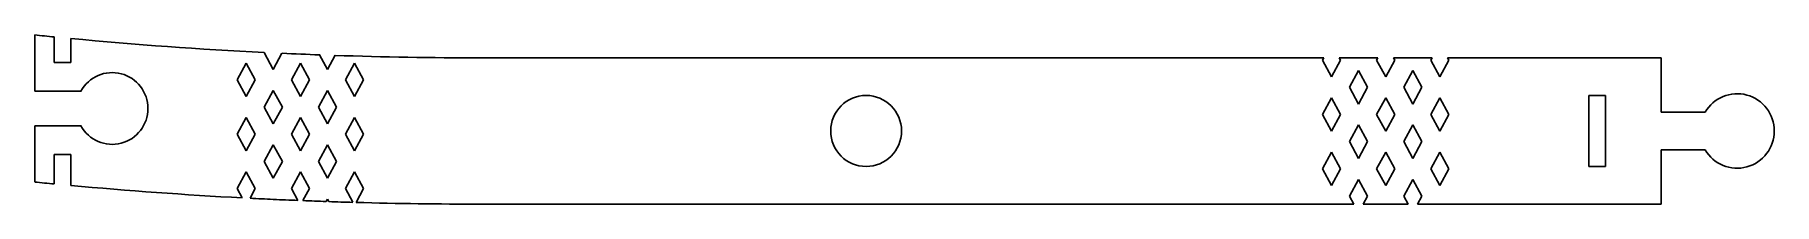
# Model space of a CAD drawing. Header units: millimetres. Extents: x -96 to 96, y -9 to 9.
import ezdxf

# ---------------------------------------------------------------- set-up
doc = ezdxf.new("R2010")
doc.units = ezdxf.units.MM
doc.layers.get('0').update_dxf_attribs({"linetype": 'CONTINUOUS'})

msp = doc.modelspace()

# ---------------------------------------------------------------- linework, layer by layer
for p, q in [((-96.3, 9.34), (-96.3, 3.14)), ((-94.15, 6.29), (-94.15, 9.12)), ((-92.3, 8.95), (-92.3, 6.29)), ((-92.3, 6.29), (-94.15, 6.29)), ((-73.89, 4.38), (-72.89, 6.22)), ((-72.89, 6.22), (-71.89, 4.38)), ((-69.89, 5.54), (-70.9, 7.41)), ((-68.93, 7.32), (-69.89, 5.54)), ((-67.89, 4.38), (-66.89, 6.22)), ((-66.89, 6.22), (-65.89, 4.38)), ((-63.89, 5.54), (-64.76, 7.15)), ((-63.05, 7.09), (-63.89, 5.54)), ((-61.89, 4.38), (-60.89, 6.22)), ((-60.89, 6.22), (-59.89, 4.38)), ((46.43, 6.82), (-46.95, 6.82)), ((46.28, 6.56), (46.43, 6.82)), ((47.28, 4.71), (46.28, 6.56)), ((48.28, 6.56), (47.28, 4.71)), ((52.43, 6.82), (48.13, 6.82)), ((48.13, 6.82), (48.28, 6.56)), ((52.28, 6.56), (52.43, 6.82)), ((53.28, 4.71), (52.28, 6.56)), ((54.28, 6.56), (53.28, 4.71)), ((58.43, 6.82), (54.13, 6.82)), ((54.13, 6.82), (54.28, 6.56)), ((58.28, 6.56), (58.43, 6.82)), ((59.28, 4.71), (58.28, 6.56)), ((60.28, 6.56), (59.28, 4.71)), ((83.77, 6.82), (60.13, 6.82)), ((60.13, 6.82), (60.28, 6.56)), ((83.77, 0.82), (83.77, 6.82)), ((-72.89, 2.54), (-73.89, 4.38)), ((-71.89, 4.38), (-72.89, 2.54)), ((-66.89, 2.54), (-67.89, 4.38)), ((-65.89, 4.38), (-66.89, 2.54)), ((-60.89, 2.54), (-61.89, 4.38)), ((-59.89, 4.38), (-60.89, 2.54)), ((49.28, 3.56), (50.28, 5.4)), ((50.28, 5.4), (51.28, 3.56)), ((55.28, 3.56), (56.28, 5.4)), ((56.28, 5.4), (57.28, 3.56)), ((-96.3, 3.14), (-91.18, 3.14)), ((-70.89, 1.38), (-69.89, 3.22)), ((-69.89, 3.22), (-68.89, 1.38)), ((-64.89, 1.38), (-63.89, 3.22)), ((-63.89, 3.22), (-62.89, 1.38)), ((46.28, 0.56), (47.28, 2.4)), ((47.28, 2.4), (48.28, 0.56)), ((50.28, 1.71), (49.28, 3.56)), ((51.28, 3.56), (50.28, 1.71)), ((52.28, 0.56), (53.28, 2.4)), ((53.28, 2.4), (54.28, 0.56)), ((56.28, 1.71), (55.28, 3.56)), ((57.28, 3.56), (56.28, 1.71)), ((58.28, 0.56), (59.28, 2.4)), ((59.28, 2.4), (60.28, 0.56)), ((75.77, 2.67), (77.62, 2.67)), ((75.77, -5.18), (75.77, 2.67)), ((77.62, 2.67), (77.62, -5.18)), ((-73.89, -1.62), (-72.89, 0.22)), ((-72.89, 0.22), (-71.89, -1.62)), ((-69.89, -0.46), (-70.89, 1.38)), ((-68.89, 1.38), (-69.89, -0.46)), ((-67.89, -1.62), (-66.89, 0.22)), ((-66.89, 0.22), (-65.89, -1.62)), ((-63.89, -0.46), (-64.89, 1.38)), ((-62.89, 1.38), (-63.89, -0.46)), ((-61.89, -1.62), (-60.89, 0.22)), ((-60.89, 0.22), (-59.89, -1.62)), ((47.28, -1.29), (46.28, 0.56)), ((48.28, 0.56), (47.28, -1.29)), ((53.28, -1.29), (52.28, 0.56)), ((54.28, 0.56), (53.28, -1.29)), ((59.28, -1.29), (58.28, 0.56)), ((60.28, 0.56), (59.28, -1.29)), ((88.65, 0.82), (83.77, 0.82)), ((-91.18, -0.71), (-96.3, -0.71)), ((-96.3, -0.71), (-96.3, -6.89)), ((-72.89, -3.46), (-73.89, -1.62)), ((-71.89, -1.62), (-72.89, -3.46)), ((-66.89, -3.46), (-67.89, -1.62)), ((-65.89, -1.62), (-66.89, -3.46)), ((-60.89, -3.46), (-61.89, -1.62)), ((-59.89, -1.62), (-60.89, -3.46)), ((49.28, -2.44), (50.28, -0.6)), ((50.28, -0.6), (51.28, -2.44)), ((55.28, -2.44), (56.28, -0.6)), ((56.28, -0.6), (57.28, -2.44)), ((-70.89, -4.62), (-69.89, -2.78)), ((-69.89, -2.78), (-68.89, -4.62)), ((-64.89, -4.62), (-63.89, -2.78)), ((-63.89, -2.78), (-62.89, -4.62)), ((46.28, -5.44), (47.28, -3.6)), ((47.28, -3.6), (48.28, -5.44)), ((50.28, -4.29), (49.28, -2.44)), ((51.28, -2.44), (50.28, -4.29)), ((52.28, -5.44), (53.28, -3.6)), ((53.28, -3.6), (54.28, -5.44)), ((56.28, -4.29), (55.28, -2.44)), ((57.28, -2.44), (56.28, -4.29)), ((58.28, -5.44), (59.28, -3.6)), ((59.28, -3.6), (60.28, -5.44)), ((83.77, -9.33), (83.77, -3.33)), ((83.77, -3.33), (88.65, -3.33)), ((-94.15, -7.1), (-94.15, -3.86)), ((-94.15, -3.86), (-92.3, -3.86)), ((-92.3, -3.86), (-92.3, -7.27)), ((-73.89, -7.62), (-72.89, -5.78)), ((-72.89, -5.78), (-71.89, -7.62)), ((-69.89, -6.46), (-70.89, -4.62)), ((-68.89, -4.62), (-69.89, -6.46)), ((-67.89, -7.62), (-66.89, -5.78)), ((-66.89, -5.78), (-65.89, -7.62)), ((-63.89, -6.46), (-64.89, -4.62)), ((-62.89, -4.62), (-63.89, -6.46)), ((-61.89, -7.62), (-60.89, -5.78)), ((-60.89, -5.78), (-59.89, -7.62)), ((47.28, -7.29), (46.28, -5.44)), ((48.28, -5.44), (47.28, -7.29)), ((53.28, -7.29), (52.28, -5.44)), ((54.28, -5.44), (53.28, -7.29)), ((59.28, -7.29), (58.28, -5.44)), ((60.28, -5.44), (59.28, -7.29)), ((77.62, -5.18), (75.77, -5.18)), ((-73.34, -8.64), (-73.89, -7.62)), ((-71.89, -7.62), (-72.47, -8.68)), ((-67.18, -8.92), (-67.89, -7.62)), ((-65.89, -7.62), (-66.61, -8.95)), ((-61.07, -9.13), (-61.89, -7.62)), ((-59.89, -7.62), (-60.72, -9.14)), ((49.28, -8.44), (50.28, -6.6)), ((50.28, -6.6), (51.28, -8.44)), ((55.28, -8.44), (56.28, -6.6)), ((56.28, -6.6), (57.28, -8.44)), ((-69.9, -8.81), (-69.89, -8.78)), ((-69.89, -8.78), (-69.87, -8.81)), ((-64.03, -9.04), (-63.89, -8.78)), ((-63.89, -8.78), (-63.74, -9.05)), ((-46.95, -9.33), (49.76, -9.33)), ((49.76, -9.33), (49.28, -8.44)), ((51.28, -8.44), (50.8, -9.33)), ((50.8, -9.33), (55.76, -9.33)), ((55.76, -9.33), (55.28, -8.44)), ((57.28, -8.44), (56.8, -9.33)), ((56.8, -9.33), (83.77, -9.33))]:
    msp.add_line(p, q)
msp.add_circle((-4.25, -1.26), 3.92)
for centre, radius, start, end in [((-46.95, 490.85), 484.04, 264.1479, 264.4036), ((-46.95, 490.85), 484.04, 264.6236, 267.1636), ((-46.95, 490.85), 484.04, 267.3976, 267.8915), ((-46.95, 490.85), 484.04, 268.0936, 270), ((-87.73, 1.22), 3.96, -150.8835, 150.8835), ((92.2, -1.26), 4.11, -149.6459, 149.6459), ((-46.95, 490.85), 500.19, 264.3375, 264.5849), ((-46.95, 490.85), 500.19, 264.7977, 266.9761), ((-46.95, 490.85), 500.19, 267.0758, 267.3697), ((-46.95, 490.85), 500.19, 267.3732, 267.6819), ((-46.95, 490.85), 500.19, 267.7474, 268.0429), ((-46.95, 490.85), 500.19, 268.0761, 268.3826), ((-46.95, 490.85), 500.19, 268.4228, 270)]:
    msp.add_arc(centre, radius, start, end)

doc.saveas('drawing.dxf')
